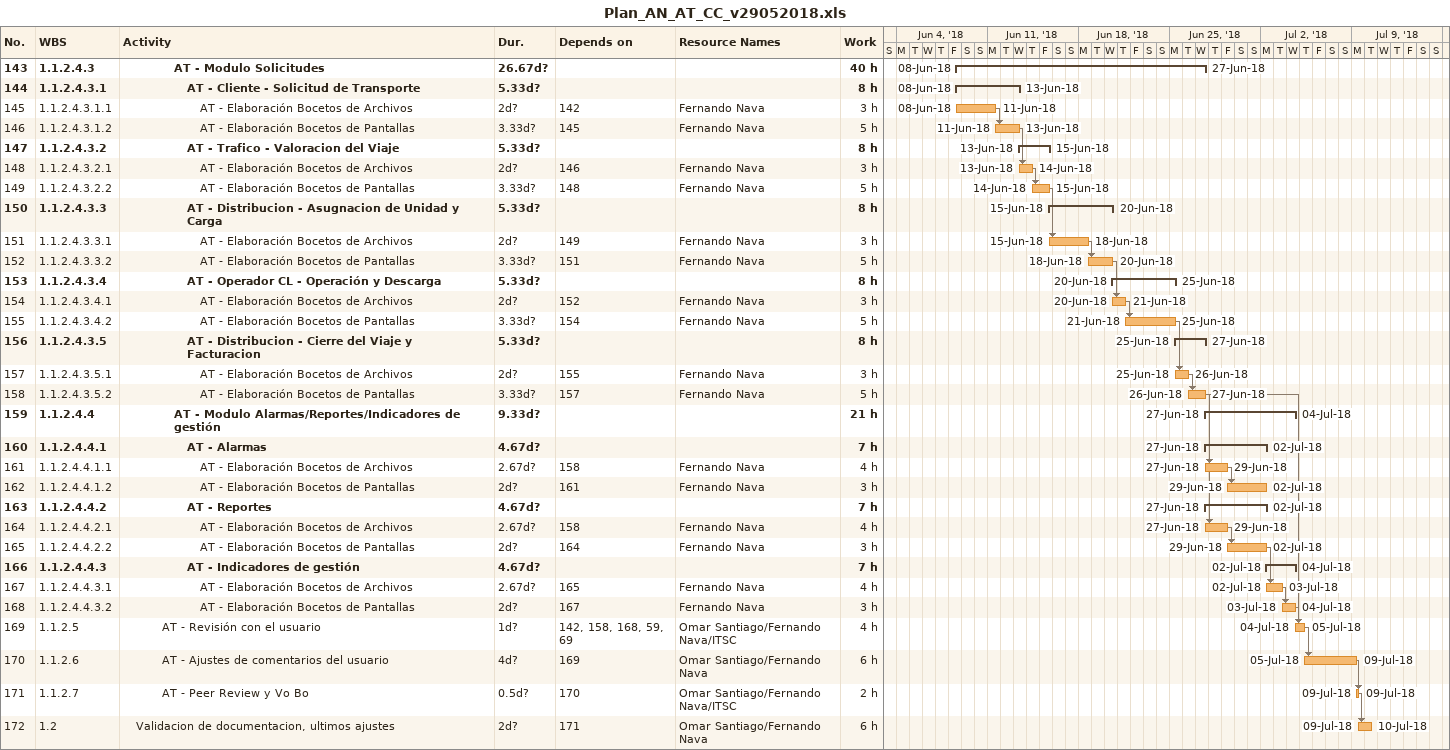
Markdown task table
Plan_AN_AT_CC_v29052018.xls

| ID | WBS | Task | Duration | Start | Finish | Predecessors | Resources | Work (h) |
|---|---|---|---|---|---|---|---|---|
| 143 | 1.1.2.4.3 | **AT - Modulo Solicitudes** | 26.67d? | 2018-06-08 | 2018-06-27 |  |  | 40 |
| 144 | 1.1.2.4.3.1 | **AT - Cliente - Solicitud de Transporte** | 5.33d? | 2018-06-08 | 2018-06-13 |  |  | 8 |
| 145 | 1.1.2.4.3.1.1 | AT - Elaboración Bocetos de Archivos | 2d? | 2018-06-08 | 2018-06-11 | 142 | Fernando Nava | 3 |
| 146 | 1.1.2.4.3.1.2 | AT - Elaboración Bocetos de Pantallas | 3.33d? | 2018-06-11 | 2018-06-13 | 145 | Fernando Nava | 5 |
| 147 | 1.1.2.4.3.2 | **AT - Trafico - Valoracion del Viaje** | 5.33d? | 2018-06-13 | 2018-06-15 |  |  | 8 |
| 148 | 1.1.2.4.3.2.1 | AT - Elaboración Bocetos de Archivos | 2d? | 2018-06-13 | 2018-06-14 | 146 | Fernando Nava | 3 |
| 149 | 1.1.2.4.3.2.2 | AT - Elaboración Bocetos de Pantallas | 3.33d? | 2018-06-14 | 2018-06-15 | 148 | Fernando Nava | 5 |
| 150 | 1.1.2.4.3.3 | **AT - Distribucion - Asugnacion de Unidad y Carga** | 5.33d? | 2018-06-15 | 2018-06-20 |  |  | 8 |
| 151 | 1.1.2.4.3.3.1 | AT - Elaboración Bocetos de Archivos | 2d? | 2018-06-15 | 2018-06-18 | 149 | Fernando Nava | 3 |
| 152 | 1.1.2.4.3.3.2 | AT - Elaboración Bocetos de Pantallas | 3.33d? | 2018-06-18 | 2018-06-20 | 151 | Fernando Nava | 5 |
| 153 | 1.1.2.4.3.4 | **AT - Operador CL - Operación y Descarga** | 5.33d? | 2018-06-20 | 2018-06-25 |  |  | 8 |
| 154 | 1.1.2.4.3.4.1 | AT - Elaboración Bocetos de Archivos | 2d? | 2018-06-20 | 2018-06-21 | 152 | Fernando Nava | 3 |
| 155 | 1.1.2.4.3.4.2 | AT - Elaboración Bocetos de Pantallas | 3.33d? | 2018-06-21 | 2018-06-25 | 154 | Fernando Nava | 5 |
| 156 | 1.1.2.4.3.5 | **AT - Distribucion - Cierre del Viaje y Facturacion** | 5.33d? | 2018-06-25 | 2018-06-27 |  |  | 8 |
| 157 | 1.1.2.4.3.5.1 | AT - Elaboración Bocetos de Archivos | 2d? | 2018-06-25 | 2018-06-26 | 155 | Fernando Nava | 3 |
| 158 | 1.1.2.4.3.5.2 | AT - Elaboración Bocetos de Pantallas | 3.33d? | 2018-06-26 | 2018-06-27 | 157 | Fernando Nava | 5 |
| 159 | 1.1.2.4.4 | **AT - Modulo Alarmas/Reportes/Indicadores de gestión** | 9.33d? | 2018-06-27 | 2018-07-04 |  |  | 21 |
| 160 | 1.1.2.4.4.1 | **AT - Alarmas** | 4.67d? | 2018-06-27 | 2018-07-02 |  |  | 7 |
| 161 | 1.1.2.4.4.1.1 | AT - Elaboración Bocetos de Archivos | 2.67d? | 2018-06-27 | 2018-06-29 | 158 | Fernando Nava | 4 |
| 162 | 1.1.2.4.4.1.2 | AT - Elaboración Bocetos de Pantallas | 2d? | 2018-06-29 | 2018-07-02 | 161 | Fernando Nava | 3 |
| 163 | 1.1.2.4.4.2 | **AT - Reportes** | 4.67d? | 2018-06-27 | 2018-07-02 |  |  | 7 |
| 164 | 1.1.2.4.4.2.1 | AT - Elaboración Bocetos de Archivos | 2.67d? | 2018-06-27 | 2018-06-29 | 158 | Fernando Nava | 4 |
| 165 | 1.1.2.4.4.2.2 | AT - Elaboración Bocetos de Pantallas | 2d? | 2018-06-29 | 2018-07-02 | 164 | Fernando Nava | 3 |
| 166 | 1.1.2.4.4.3 | **AT - Indicadores de gestión** | 4.67d? | 2018-07-02 | 2018-07-04 |  |  | 7 |
| 167 | 1.1.2.4.4.3.1 | AT - Elaboración Bocetos de Archivos | 2.67d? | 2018-07-02 | 2018-07-03 | 165 | Fernando Nava | 4 |
| 168 | 1.1.2.4.4.3.2 | AT - Elaboración Bocetos de Pantallas | 2d? | 2018-07-03 | 2018-07-04 | 167 | Fernando Nava | 3 |
| 169 | 1.1.2.5 | AT - Revisión con el usuario | 1d? | 2018-07-04 | 2018-07-05 | 142, 158, 168, 59, 69 | Omar Santiago/Fernando Nava/ITSC | 4 |
| 170 | 1.1.2.6 | AT - Ajustes de comentarios del usuario | 4d? | 2018-07-05 | 2018-07-09 | 169 | Omar Santiago/Fernando Nava | 6 |
| 171 | 1.1.2.7 | AT - Peer Review y Vo Bo | 0.5d? | 2018-07-09 | 2018-07-09 | 170 | Omar Santiago/Fernando Nava/ITSC | 2 |
| 172 | 1.2 | Validacion de documentacion, ultimos ajustes | 2d? | 2018-07-09 | 2018-07-10 | 171 | Omar Santiago/Fernando Nava | 6 |
